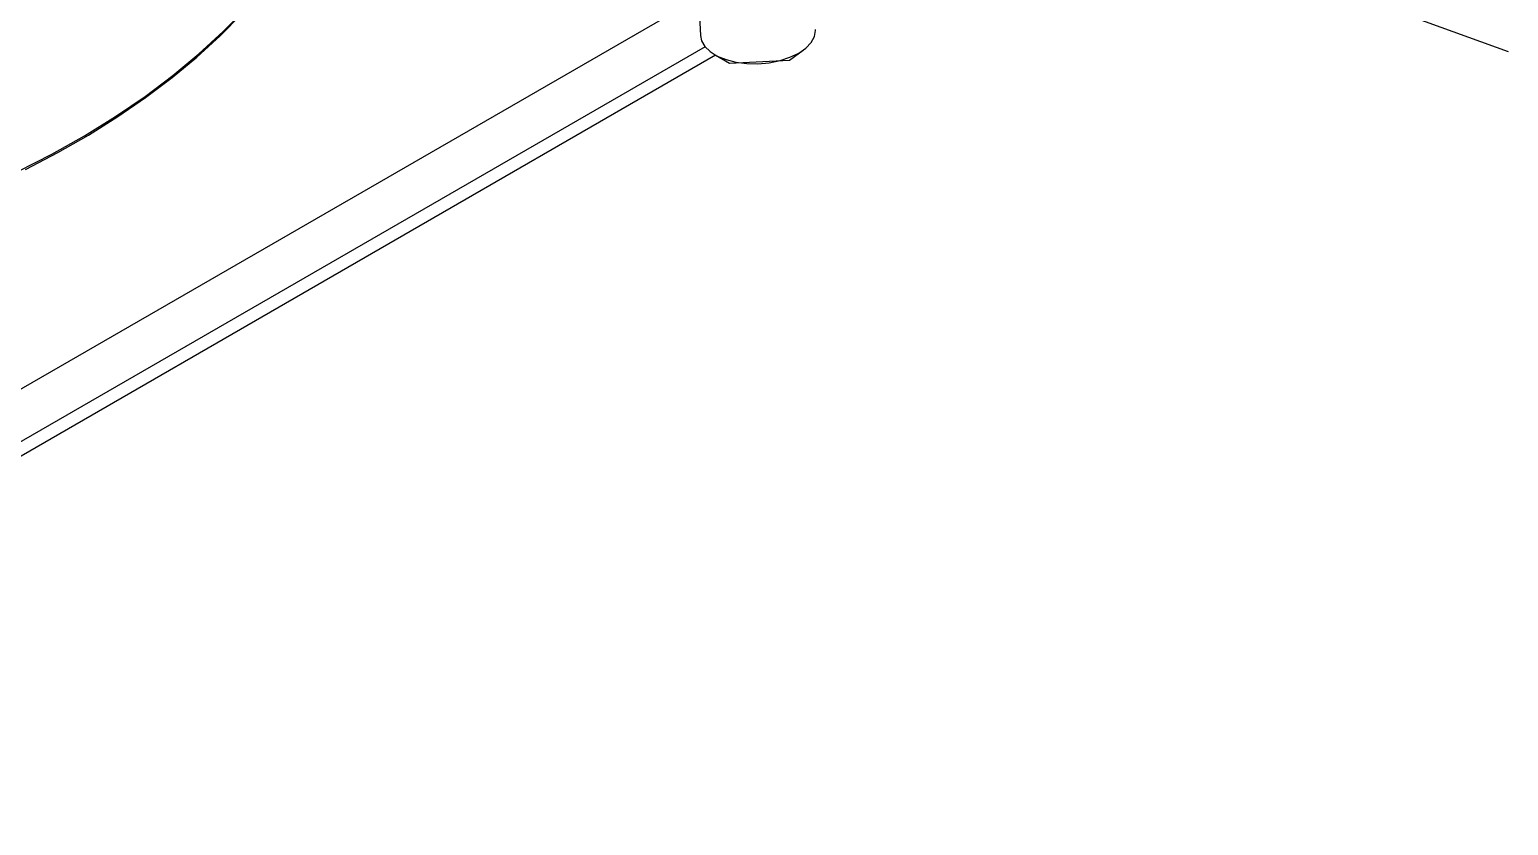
# Model space of a CAD drawing. Extents: x 0 to 258, y 0 to 184.
# Drawn here: x 49 to 61.08, y 73.99 to 80.49 of the extents above; entities that cross this region are included whole.
import ezdxf

# ---------------------------------------------------------------- set-up
doc = ezdxf.new("R2010")
doc.units = 0

msp = doc.modelspace()

# ---------------------------------------------------------------- linework, layer by layer
for p, q in [((61.075673, 80.307917), (58.756603, 81.149556)), ((54.456864, 80.895027), (54.480677, 80.440473)), ((43.499689, 74.419358), (54.464537, 80.749242)), ((50.582983, 80.472676), (50.765802, 80.659702)), ((50.557924, 80.437904), (50.733827, 80.615458)), ((50.36848, 80.26515), (50.557924, 80.437904)), ((50.38507, 80.290844), (50.582983, 80.472676)), ((54.480608, 80.440566), (54.489366, 80.398741)), ((55.383603, 80.383673), (55.410408, 80.43233)), ((55.410408, 80.43233), (55.41951, 80.482246)), ((55.41951, 80.482246), (55.419325, 80.489681)), ((54.517718, 80.349722), (43.50498, 73.992057)), ((50.172504, 80.11461), (50.38507, 80.290844)), ((54.489366, 80.398741), (54.515999, 80.352037)), ((54.515999, 80.352037), (54.559311, 80.30968)), ((54.559311, 80.30968), (54.617636, 80.273299)), ((54.598681, 80.283576), (54.717479, 80.215313)), ((55.207486, 80.240978), (55.318347, 80.321147)), ((55.21046, 80.263288), (55.28167, 80.297495)), ((55.28167, 80.297495), (55.340135, 80.338146)), ((55.340135, 80.338146), (55.383603, 80.383673)), ((54.603443, 80.280665), (43.723526, 73.999994)), ((50.165886, 80.097537), (50.36848, 80.26515)), ((54.617636, 80.273299), (54.688732, 80.24429)), ((54.688732, 80.24429), (54.769869, 80.223759)), ((54.717352, 80.21544), (55.207391, 80.241105)), ((54.769869, 80.223759), (54.857924, 80.212514)), ((54.857924, 80.212514), (54.94952, 80.210927)), ((54.94952, 80.210927), (55.041132, 80.219155)), ((55.041132, 80.219155), (55.129241, 80.236829)), ((55.129241, 80.236829), (55.21046, 80.263288)), ((49.945756, 79.944367), (50.172504, 80.11461)), ((49.950555, 79.935403), (50.165886, 80.097537)), ((49.705335, 79.780495), (49.945756, 79.944367)), ((49.722927, 79.779069), (49.950555, 79.935403)), ((49.451777, 79.623362), (49.705335, 79.780495)), ((49.483463, 79.628841), (49.722927, 79.779069)), ((49.185649, 79.473314), (49.451777, 79.623362)), ((49.232654, 79.485019), (49.483463, 79.628841)), ((48.907543, 79.330691), (49.185649, 79.473314)), ((48.971, 79.347878), (49.232654, 79.485019))]:
    msp.add_line(p, q)

doc.saveas('drawing.dxf')
